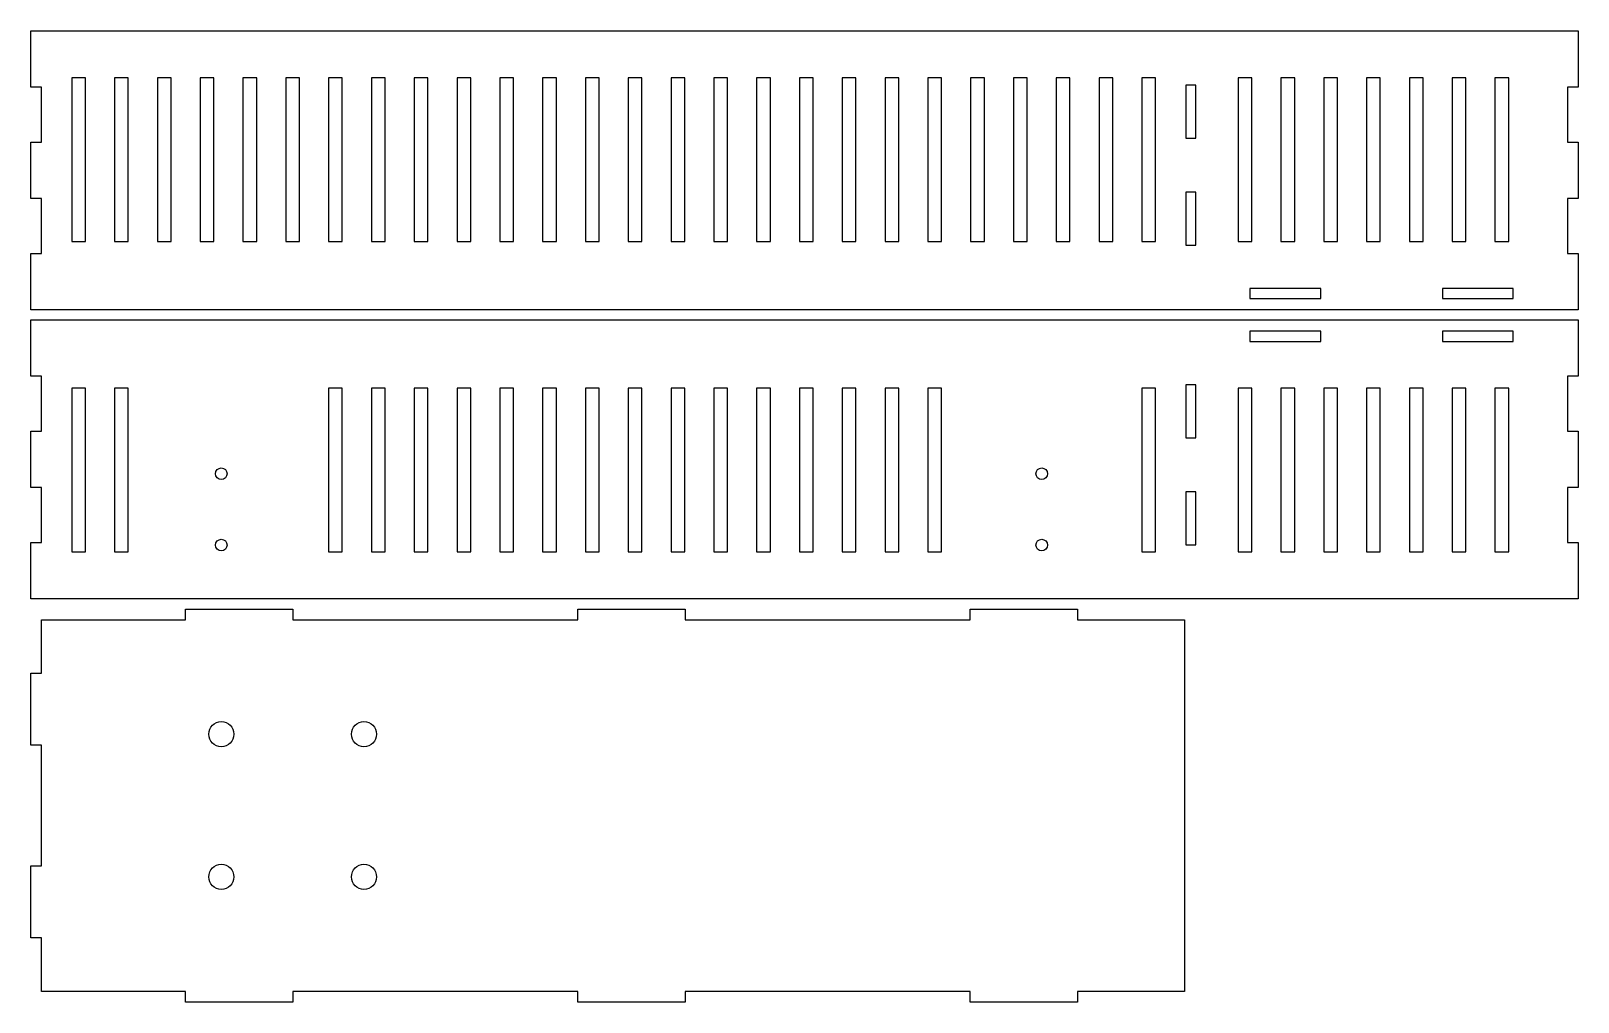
# Model space of a CAD drawing. Header units: millimetres. Extents: x 4 to 438, y 4 to 276.
import ezdxf

# ---------------------------------------------------------------- set-up
doc = ezdxf.new("R2010")
doc.units = ezdxf.units.MM
doc.layers.add('CUT', color=1, linetype='Continuous')

msp = doc.modelspace()

# ---------------------------------------------------------------- linework, layer by layer
at = {"layer": 'CUT'}
for points in [[(3.925, 276.075), (437.675, 276.075), (437.675, 260.325), (434.675, 260.325), (434.675, 244.875), (437.675, 244.875), (437.675, 229.125), (434.675, 229.125), (434.675, 213.675), (437.675, 213.675), (437.675, 197.925), (3.925, 197.925), (3.925, 213.675), (6.925, 213.675), (6.925, 229.125), (3.925, 229.125), (3.925, 244.875), (6.925, 244.875), (6.925, 260.325), (3.925, 260.325)], [(19.225, 262.925), (15.375, 262.925), (15.375, 217.075), (19.225, 217.075)], [(31.225, 262.925), (27.375, 262.925), (27.375, 217.075), (31.225, 217.075)], [(39.375, 262.925), (39.375, 217.075), (43.225, 217.075), (43.225, 262.925)], [(51.375, 262.925), (51.375, 217.075), (55.225, 217.075), (55.225, 262.925)], [(67.225, 262.925), (63.375, 262.925), (63.375, 217.075), (67.225, 217.075)], [(79.225, 262.925), (75.375, 262.925), (75.375, 217.075), (79.225, 217.075)], [(91.225, 262.925), (87.375, 262.925), (87.375, 217.075), (91.225, 217.075)], [(103.225, 262.925), (99.375, 262.925), (99.375, 217.075), (103.225, 217.075)], [(115.225, 262.925), (111.375, 262.925), (111.375, 217.075), (115.225, 217.075)], [(127.225, 262.925), (123.375, 262.925), (123.375, 217.075), (127.225, 217.075)], [(139.225, 262.925), (135.375, 262.925), (135.375, 217.075), (139.225, 217.075)], [(147.375, 262.925), (147.375, 217.075), (151.225, 217.075), (151.225, 262.925)], [(159.375, 262.925), (159.375, 217.075), (163.225, 217.075), (163.225, 262.925)], [(175.225, 262.925), (171.375, 262.925), (171.375, 217.075), (175.225, 217.075)], [(187.225, 262.925), (183.375, 262.925), (183.375, 217.075), (187.225, 217.075)], [(199.225, 262.925), (195.375, 262.925), (195.375, 217.075), (199.225, 217.075)], [(211.225, 262.925), (207.375, 262.925), (207.375, 217.075), (211.225, 217.075)], [(223.225, 262.925), (219.375, 262.925), (219.375, 217.075), (223.225, 217.075)], [(235.225, 262.925), (231.375, 262.925), (231.375, 217.075), (235.225, 217.075)], [(247.225, 262.925), (243.375, 262.925), (243.375, 217.075), (247.225, 217.075)], [(259.225, 262.925), (255.375, 262.925), (255.375, 217.075), (259.225, 217.075)], [(271.225, 262.925), (267.375, 262.925), (267.375, 217.075), (271.225, 217.075)], [(279.375, 262.925), (279.375, 217.075), (283.225, 217.075), (283.225, 262.925)], [(291.375, 262.925), (291.375, 217.075), (295.225, 217.075), (295.225, 262.925)], [(307.225, 262.925), (303.375, 262.925), (303.375, 217.075), (307.225, 217.075)], [(319.225, 262.925), (315.375, 262.925), (315.375, 217.075), (319.225, 217.075)], [(330.525, 260.925), (327.675, 260.925), (327.675, 246.075), (330.525, 246.075)], [(346.225, 262.925), (342.375, 262.925), (342.375, 217.075), (346.225, 217.075)], [(354.375, 262.925), (354.375, 217.075), (358.225, 217.075), (358.225, 262.925)], [(366.375, 262.925), (366.375, 217.075), (370.225, 217.075), (370.225, 262.925)], [(382.225, 262.925), (378.375, 262.925), (378.375, 217.075), (382.225, 217.075)], [(394.225, 262.925), (390.375, 262.925), (390.375, 217.075), (394.225, 217.075)], [(406.225, 262.925), (402.375, 262.925), (402.375, 217.075), (406.225, 217.075)], [(418.225, 262.925), (414.375, 262.925), (414.375, 217.075), (418.225, 217.075)], [(330.525, 230.925), (327.675, 230.925), (327.675, 216.075), (330.525, 216.075)], [(345.675, 203.925), (345.675, 201.075), (365.525, 201.075), (365.525, 203.925)], [(399.675, 203.925), (399.675, 201.075), (419.525, 201.075), (419.525, 203.925)], [(3.925, 116.925), (3.925, 132.675), (6.925, 132.675), (6.925, 148.125), (3.925, 148.125), (3.925, 163.875), (6.925, 163.875), (6.925, 179.325), (3.925, 179.325), (3.925, 195.075), (437.675, 195.075), (437.675, 179.325), (434.675, 179.325), (434.675, 163.875), (437.675, 163.875), (437.675, 148.125), (434.675, 148.125), (434.675, 132.675), (437.675, 132.675), (437.675, 116.925)], [(365.525, 189.075), (365.525, 191.925), (345.675, 191.925), (345.675, 189.075)], [(419.525, 189.075), (419.525, 191.925), (399.675, 191.925), (399.675, 189.075)], [(19.225, 175.925), (15.375, 175.925), (15.375, 130.075), (19.225, 130.075)], [(31.225, 130.075), (31.225, 175.925), (27.375, 175.925), (27.375, 130.075)], [(91.225, 130.075), (91.225, 175.925), (87.375, 175.925), (87.375, 130.075)], [(103.225, 130.075), (103.225, 175.925), (99.375, 175.925), (99.375, 130.075)], [(115.225, 130.075), (115.225, 175.925), (111.375, 175.925), (111.375, 130.075)], [(127.225, 130.075), (127.225, 175.925), (123.375, 175.925), (123.375, 130.075)], [(139.225, 130.075), (139.225, 175.925), (135.375, 175.925), (135.375, 130.075)], [(151.225, 175.925), (147.375, 175.925), (147.375, 130.075), (151.225, 130.075)], [(163.225, 130.075), (163.225, 175.925), (159.375, 175.925), (159.375, 130.075)], [(175.225, 130.075), (175.225, 175.925), (171.375, 175.925), (171.375, 130.075)], [(187.225, 130.075), (187.225, 175.925), (183.375, 175.925), (183.375, 130.075)], [(199.225, 130.075), (199.225, 175.925), (195.375, 175.925), (195.375, 130.075)], [(211.225, 130.075), (211.225, 175.925), (207.375, 175.925), (207.375, 130.075)], [(223.225, 130.075), (223.225, 175.925), (219.375, 175.925), (219.375, 130.075)], [(235.225, 175.925), (231.375, 175.925), (231.375, 130.075), (235.225, 130.075)], [(247.225, 130.075), (247.225, 175.925), (243.375, 175.925), (243.375, 130.075)], [(259.225, 130.075), (259.225, 175.925), (255.375, 175.925), (255.375, 130.075)], [(319.225, 130.075), (319.225, 175.925), (315.375, 175.925), (315.375, 130.075)], [(330.525, 162.075), (330.525, 176.925), (327.675, 176.925), (327.675, 162.075)], [(346.225, 130.075), (346.225, 175.925), (342.375, 175.925), (342.375, 130.075)], [(358.225, 130.075), (358.225, 175.925), (354.375, 175.925), (354.375, 130.075)], [(370.225, 130.075), (370.225, 175.925), (366.375, 175.925), (366.375, 130.075)], [(382.225, 130.075), (382.225, 175.925), (378.375, 175.925), (378.375, 130.075)], [(394.225, 130.075), (394.225, 175.925), (390.375, 175.925), (390.375, 130.075)], [(406.225, 130.075), (406.225, 175.925), (402.375, 175.925), (402.375, 130.075)], [(418.225, 130.075), (418.225, 175.925), (414.375, 175.925), (414.375, 130.075)], [(330.525, 132.075), (330.525, 146.925), (327.675, 146.925), (327.675, 132.075)], [(327.375, 6.925), (297.375, 6.925), (297.375, 3.925), (267.225, 3.925), (267.225, 6.925), (187.375, 6.925), (187.375, 3.925), (157.225, 3.925), (157.225, 6.925), (77.375, 6.925), (77.375, 3.925), (47.225, 3.925), (47.225, 6.925), (6.925, 6.925), (6.925, 21.925), (3.925, 21.925), (3.925, 42.075), (6.925, 42.075), (6.925, 75.925), (3.925, 75.925), (3.925, 96.075), (6.925, 96.075), (6.925, 111.075), (47.225, 111.075), (47.225, 114.075), (77.375, 114.075), (77.375, 111.075), (157.225, 111.075), (157.225, 114.075), (187.375, 114.075), (187.375, 111.075), (267.225, 111.075), (267.225, 114.075), (297.375, 114.075), (297.375, 111.075), (327.375, 111.075)]]:
    msp.add_lwpolyline(points, close=True, dxfattribs=at)
for centre, radius in [((57.3, 152), 1.625), ((287.3, 152), 1.625), ((57.3, 132), 1.625), ((287.3, 132), 1.625), ((57.3, 79), 3.525), ((97.3, 79), 3.525), ((57.3, 39), 3.525), ((97.3, 39), 3.525)]:
    msp.add_circle(centre, radius, dxfattribs=at)

doc.saveas('drawing.dxf')
